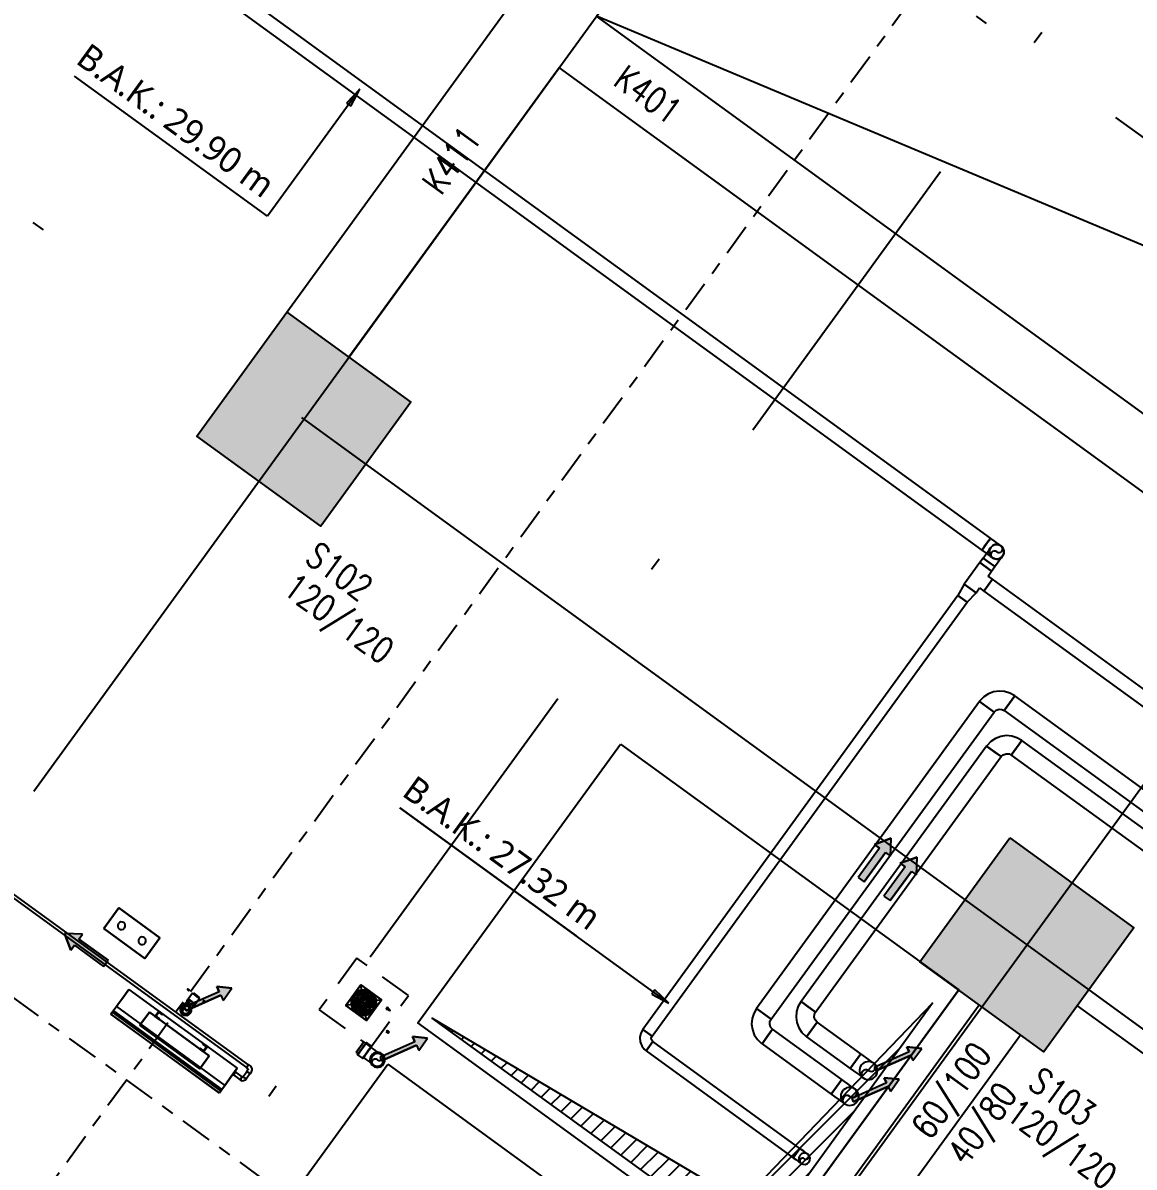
# Model space of a CAD drawing. Header units: inches. Extents: x 400392 to 401495, y 4543971 to 4544133.
# Drawn here: x 400769.67 to 400778.38, y 4544088.45 to 4544097.41 of the extents above; entities that cross this region are included whole.
import ezdxf
from ezdxf.enums import TextEntityAlignment as Align

# ---------------------------------------------------------------- set-up
doc = ezdxf.new("R2010")
doc.units = ezdxf.units.IN
doc.header["$MEASUREMENT"] = 0
for name, pattern in [('AKS', [3, 2.5, -0.25, 0, -0.25]), ('CENTER', [2, 1.25, -0.25, 0.25, -0.25]), ('CIZGI', [0.4, 0.25, -0.15]), ('DASHDOT2', [0.5, 0.25, -0.125, 0, -0.125])]:
    doc.linetypes.add(name, pattern=pattern)
doc.layers.add('A-DETL-GENF', color=92, linetype='Continuous', lineweight=9)
for name, color, linetype in [('aks prota', 2, 'AKS'), ('boşluk prota', 2, 'Continuous'), ('boşluk taraması prota', 252, 'Continuous'), ('kiriş boyutu prota', 6, 'Continuous'), ('kiriş prota', 6, 'Continuous'), ('kolon prota', 1, 'Continuous'), ('kolon tarama prota', 252, 'Continuous'), ('lkolon prota', 4, 'Continuous'), ('merdiven prota', 2, 'Continuous'), ('PRT-AL-TUNEL_EKSENI', 14, 'DASHDOT2'), ('PRT-MI-a_fit_drainage', 10, 'Continuous'), ('skesit prota', 7, 'Continuous'), ('tkolon prota', 6, 'Continuous')]:
    doc.layers.add(name, color=color, linetype=linetype)
doc.styles.add('Segoe UI Light_1', font='', dxfattribs={"height": 200})
doc.styles.add('TKIRIS', font='romanstw.shx')
doc.styles.add('tkolon', font='romanstw.shx')
doc.styles.get('Segoe UI Light_1').set_extended_font_data('Segoe UI Light')

# ---------------------------------------------------------------- blocks, each defined once
blk = doc.blocks.new('+24.06 mekanik')
at = {"layer": 'kolon tarama prota'}
for points in [[(14368.2, 171194.6), (14348.4, 171044.6), (14387.9, 171044.6)], [(21182.7, 168894.7), (21260.7, 168777.7), (21212.7, 168777.7), (21212.7, 168494.7), (21152.7, 168494.7), (21152.7, 168777.7), (21104.6, 168777.7)], [(21432.7, 168894.7), (21510.7, 168777.7), (21462.7, 168777.7), (21462.7, 168494.7), (21402.7, 168494.7), (21402.7, 168777.7), (21354.6, 168777.7)], [(22343, 167704.5), (22343, 167586.5), (22304.9, 167608.5), (22155.5, 167349.7), (22129.5, 167364.7), (22278.9, 167623.5), (22240.8, 167645.5)], [(22343, 167405.1), (22343, 167287.1), (22304.9, 167309.1), (22155.5, 167050.2), (22129.5, 167065.2), (22278.9, 167324.1), (22240.8, 167346.1)], [(20532.7, 166825.3), (20382.7, 166845.1), (20382.7, 166805.6)], [(19164.9, 165493.3), (19164.9, 165375.3), (19126.8, 165397.2), (18977.4, 165138.4), (18951.4, 165153.4), (19100.8, 165412.3), (19062.7, 165434.3)], [(17694.4, 164909.6), (17694.4, 164791.6), (17656.4, 164813.6), (17506.9, 164554.7), (17480.9, 164569.7), (17630.3, 164828.6), (17592.3, 164850.6)], [(16381.9, 164486.6), (16498.9, 164564.6), (16498.9, 164516.6), (16781.9, 164516.6), (16781.9, 164456.6), (16498.9, 164456.6), (16498.9, 164408.6)]]:
    blk.add_hatch(color=253, dxfattribs=at).paths.add_polyline_path(points, flags=0)
at = {"layer": 'kolon tarama prota', "color": 253}
for p, q in [((20430.7, 171251.8), (3082.9, 171251.8)), ((3082.9, 171137.5), (20430.7, 171137.5)), ((14368.2, 171194.6), (14348.4, 171044.6)), ((14387.9, 171044.6), (14368.2, 171194.6)), ((14368.2, 171194.6), (14368.2, 169963.2)), ((14348.4, 171044.6), (14387.9, 171044.6)), ((20475.5, 171092.6), (20475.5, 171048.8)), ((20475.5, 171092.6), (20532.7, 171092.6)), ((20532.7, 171092.6), (20475.5, 171092.6)), ((20475.5, 171048.8), (20475.5, 170840.4)), ((20589.8, 171048.8), (20475.5, 171048.8)), ((20475.5, 171048.8), (20589.8, 171048.8)), ((20475.5, 171048.8), (20532.7, 171048.8)), ((20532.7, 171048.8), (20475.5, 171048.8)), ((20532.7, 171092.6), (20589.8, 171092.6)), ((20589.8, 171092.6), (20532.7, 171092.6)), ((20532.7, 171048.8), (20589.8, 171048.8)), ((20589.8, 171048.8), (20532.7, 171048.8)), ((20589.8, 171048.8), (20589.8, 171092.6)), ((20589.8, 171001.8), (20589.8, 171048.8)), ((20632.7, 171001.8), (20589.8, 171001.8)), ((33180.7, 171001.8), (20632.7, 171001.8)), ((20632.7, 171001.8), (20632.7, 170944.6)), ((20632.7, 170944.6), (20632.7, 171001.8)), ((20632.7, 170887.5), (20632.7, 171001.8)), ((20632.7, 171001.8), (20632.7, 170887.5)), ((20632.7, 170944.6), (20632.7, 170887.5)), ((20632.7, 170887.5), (20632.7, 170944.6)), ((20589.8, 170840.4), (20589.8, 170887.5)), ((20589.8, 170887.5), (20632.7, 170887.5)), ((20632.7, 170887.5), (33180.7, 170887.5)), ((20589.8, 170840.4), (20475.5, 170840.4)), ((20475.5, 170840.4), (20589.8, 170840.4)), ((20475.5, 170840.4), (20488.2, 170738.4)), ((20577.1, 170738.4), (20589.8, 170840.4)), ((20488.2, 170738.4), (20488.2, 166540.6)), ((20488.2, 170738.4), (20532.7, 170738.4)), ((20532.7, 170738.4), (20488.2, 170738.4)), ((20532.7, 170738.4), (20577.1, 170738.4)), ((20577.1, 170738.4), (20532.7, 170738.4)), ((20577.1, 166540.6), (20577.1, 170738.4)), ((33928.7, 170365.3), (21309.7, 170365.3)), ((21309.7, 170294.6), (21309.7, 170365.3)), ((21309.7, 170365.3), (21309.7, 170294.6)), ((21309.7, 170365.3), (21309.7, 170224)), ((21309.7, 170224), (21309.7, 170365.3)), ((21309.7, 170224), (21309.7, 170294.6)), ((21309.7, 170294.6), (21309.7, 170224)), ((21309.7, 170224), (33928.7, 170224)), ((21112, 170167.6), (21112, 167195.4)), ((21182.7, 170167.6), (21112, 170167.6)), ((21112, 170167.6), (21182.7, 170167.6)), ((21112, 170167.6), (21253.3, 170167.6)), ((21253.3, 170167.6), (21112, 170167.6)), ((21253.3, 170167.6), (21182.7, 170167.6)), ((21182.7, 170167.6), (21253.3, 170167.6)), ((21253.3, 167195.4), (21253.3, 170167.6)), ((34218.7, 170115.3), (21559.7, 170115.3)), ((21559.7, 170044.6), (21559.7, 170115.3)), ((21559.7, 170115.3), (21559.7, 170044.6)), ((21559.7, 170115.3), (21559.7, 169974)), ((21559.7, 169974), (21559.7, 170115.3)), ((21559.7, 169974), (21559.7, 170044.6)), ((21559.7, 170044.6), (21559.7, 169974)), ((14368.2, 169963.2), (12500.6, 169963.2)), ((21559.7, 169974), (34218.7, 169974)), ((21362, 169917.6), (21362, 167445.4)), ((21432.7, 169917.6), (21362, 169917.6)), ((21362, 169917.6), (21432.7, 169917.6)), ((21362, 169917.6), (21503.3, 169917.6)), ((21503.3, 169917.6), (21362, 169917.6)), ((21503.3, 169917.6), (21432.7, 169917.6)), ((21432.7, 169917.6), (21503.3, 169917.6)), ((21503.3, 167445.4), (21503.3, 169917.6)), ((21182.7, 168894.7), (21104.6, 168777.7)), ((21104.6, 168777.7), (21182.7, 168894.7)), ((21260.7, 168777.7), (21182.7, 168894.7)), ((21260.7, 168777.7), (21182.7, 168894.7)), ((21432.7, 168894.7), (21354.6, 168777.7)), ((21354.6, 168777.7), (21432.7, 168894.7)), ((21510.7, 168777.7), (21432.7, 168894.7)), ((21510.7, 168777.7), (21432.7, 168894.7)), ((21104.6, 168777.7), (21152.7, 168777.7)), ((21152.7, 168777.7), (21104.6, 168777.7)), ((21152.7, 168777.7), (21152.7, 168494.7)), ((21152.7, 168777.7), (21152.7, 168494.7)), ((21212.7, 168494.7), (21212.7, 168777.7)), ((21212.7, 168777.7), (21260.7, 168777.7)), ((21212.7, 168777.7), (21212.7, 168494.7)), ((21212.7, 168777.7), (21260.7, 168777.7)), ((21354.6, 168777.7), (21402.7, 168777.7)), ((21402.7, 168777.7), (21354.6, 168777.7)), ((21402.7, 168777.7), (21402.7, 168494.7)), ((21402.7, 168777.7), (21402.7, 168494.7)), ((21462.7, 168494.7), (21462.7, 168777.7)), ((21462.7, 168777.7), (21510.7, 168777.7)), ((21462.7, 168777.7), (21462.7, 168494.7)), ((21462.7, 168777.7), (21510.7, 168777.7)), ((21152.7, 168494.7), (21212.7, 168494.7)), ((21152.7, 168494.7), (21212.7, 168494.7)), ((21402.7, 168494.7), (21462.7, 168494.7)), ((21402.7, 168494.7), (21462.7, 168494.7)), ((22343, 167704.5), (22240.8, 167645.5)), ((22240.8, 167645.5), (22343, 167704.5)), ((22240.8, 167645.5), (22278.9, 167623.5)), ((22278.9, 167623.5), (22240.8, 167645.5)), ((22343, 167586.5), (22343, 167704.5)), ((22343, 167586.5), (22343, 167704.5)), ((22278.9, 167623.5), (22129.5, 167364.7)), ((22278.9, 167623.5), (22129.5, 167364.7)), ((22155.5, 167349.7), (22304.9, 167608.5)), ((22304.9, 167608.5), (22155.5, 167349.7)), ((22304.9, 167608.5), (22343, 167586.5)), ((22304.9, 167608.5), (22343, 167586.5)), ((21432.7, 167445.4), (21362, 167445.4)), ((21362, 167445.4), (21432.7, 167445.4)), ((21362, 167445.4), (21503.3, 167445.4)), ((21503.3, 167445.4), (21362, 167445.4)), ((21503.3, 167445.4), (21432.7, 167445.4)), ((21432.7, 167445.4), (21503.3, 167445.4)), ((21980.7, 167389.1), (21559.7, 167389.1)), ((21559.7, 167389.1), (21559.7, 167318.4)), ((21559.7, 167318.4), (21559.7, 167389.1)), ((21559.7, 167247.8), (21559.7, 167389.1)), ((21559.7, 167389.1), (21559.7, 167247.8)), ((21980.7, 167389.1), (21980.7, 167318.4)), ((21980.7, 167318.4), (21980.7, 167389.1)), ((22129.5, 167364.7), (22155.5, 167349.7)), ((22129.5, 167364.7), (22155.5, 167349.7)), ((22343, 167405.1), (22240.8, 167346.1)), ((22240.8, 167346.1), (22343, 167405.1)), ((22343, 167287.1), (22343, 167405.1)), ((22343, 167287.1), (22343, 167405.1)), ((21559.7, 167318.4), (21559.7, 167247.8)), ((21559.7, 167247.8), (21559.7, 167318.4)), ((21980.7, 167318.4), (21980.7, 167247.8)), ((21980.7, 167247.8), (21980.7, 167318.4)), ((21980.7, 167318.4), (21980.7, 167318.4)), ((21980.7, 167318.4), (21980.7, 167318.4)), ((22278.9, 167324.1), (22129.5, 167065.2)), ((22278.9, 167324.1), (22129.5, 167065.2)), ((22155.5, 167050.2), (22304.9, 167309.1)), ((22304.9, 167309.1), (22155.5, 167050.2)), ((22240.8, 167346.1), (22278.9, 167324.1)), ((22278.9, 167324.1), (22240.8, 167346.1)), ((22304.9, 167309.1), (22343, 167287.1)), ((22304.9, 167309.1), (22343, 167287.1)), ((21182.7, 167195.4), (21112, 167195.4)), ((21112, 167195.4), (21182.7, 167195.4)), ((21112, 167195.4), (21253.3, 167195.4)), ((21253.3, 167195.4), (21112, 167195.4)), ((21253.3, 167195.4), (21182.7, 167195.4)), ((21182.7, 167195.4), (21253.3, 167195.4)), ((21559.7, 167247.8), (21980.7, 167247.8)), ((21980.7, 167139.1), (21309.7, 167139.1)), ((21309.7, 167139.1), (21309.7, 167068.4)), ((21309.7, 167068.4), (21309.7, 167139.1)), ((21309.7, 166997.8), (21309.7, 167139.1)), ((21309.7, 167139.1), (21309.7, 166997.8)), ((21980.7, 167139.1), (21980.7, 167068.4)), ((21980.7, 167068.4), (21980.7, 167139.1)), ((21309.7, 167068.4), (21309.7, 166997.8)), ((21309.7, 166997.8), (21309.7, 167068.4)), ((21309.7, 166997.8), (21980.7, 166997.8)), ((21980.7, 167068.4), (21980.7, 166997.8)), ((21980.7, 166997.8), (21980.7, 167068.4)), ((21980.7, 167068.4), (21980.7, 167068.4)), ((21980.7, 167068.4), (21980.7, 167068.4)), ((22129.5, 167065.2), (22155.5, 167050.2)), ((22129.5, 167065.2), (22155.5, 167050.2)), ((17928.4, 166825.3), (19635.8, 166825.3)), ((20532.7, 166825.3), (17928.4, 166825.3)), ((20532.7, 166825.3), (20382.7, 166845.1)), ((20382.7, 166845.1), (20382.7, 166805.6)), ((20382.7, 166805.6), (20532.7, 166825.3)), ((20488.2, 166540.6), (20532.7, 166540.6)), ((20532.7, 166540.6), (20488.2, 166540.6)), ((20488.2, 166540.6), (20577.1, 166540.6)), ((20577.1, 166540.6), (20488.2, 166540.6)), ((20532.7, 166540.6), (20577.1, 166540.6)), ((20577.1, 166540.6), (20532.7, 166540.6)), ((22031.7, 166509.1), (20608.7, 166509.1)), ((20608.7, 166464.6), (20608.7, 166509.1)), ((20608.7, 166509.1), (20608.7, 166464.6)), ((20608.7, 166420.2), (20608.7, 166509.1)), ((20608.7, 166509.1), (20608.7, 166420.2)), ((20608.7, 166420.2), (20608.7, 166464.6)), ((20608.7, 166464.6), (20608.7, 166420.2)), ((22031.7, 166464.6), (22031.7, 166509.1)), ((22031.7, 166509.1), (22031.7, 166464.6)), ((22031.7, 166420.2), (22031.7, 166464.6)), ((22031.7, 166464.6), (22031.7, 166420.2)), ((22031.7, 166464.6), (22031.7, 166464.6)), ((22031.7, 166464.6), (22031.7, 166464.6)), ((20608.7, 166420.2), (22031.7, 166420.2)), ((18497.1, 165525.4), (18497.1, 165325.4)), ((18697.1, 165525.4), (18497.1, 165525.4)), ((18497.1, 165525.4), (18697.1, 165525.4)), ((18497.1, 165325.4), (18497.1, 165525.4)), ((18497.1, 165525.4), (18497.1, 165525.4)), ((18592.1, 165518.6), (18592.1, 165505.3)), ((18592.1, 165505.3), (18592.1, 165518.6)), ((18592.1, 165518.6), (18592.1, 165518.6)), ((18592.1, 165505.3), (18592.1, 165505.3)), ((18592.1, 165488.6), (18592.1, 165475.2)), ((18592.1, 165475.2), (18592.1, 165488.6)), ((18592.1, 165488.6), (18592.1, 165488.6)), ((18592.1, 165475.2), (18592.1, 165475.2)), ((18602.1, 165505.3), (18602.1, 165518.6)), ((18602.1, 165518.6), (18602.1, 165505.3)), ((18602.1, 165518.6), (18602.1, 165518.6)), ((18602.1, 165505.3), (18602.1, 165505.3)), ((18602.1, 165475.2), (18602.1, 165488.6)), ((18602.1, 165488.6), (18602.1, 165475.2)), ((18602.1, 165488.6), (18602.1, 165488.6)), ((18602.1, 165475.2), (18602.1, 165475.2)), ((18697.1, 165325.4), (18697.1, 165525.4)), ((18697.1, 165525.4), (18697.1, 165325.4)), ((18697.1, 165525.4), (18697.1, 165525.4)), ((18778, 165505.7), (18769.4, 165505.7)), ((18769.4, 165505.7), (18769.4, 165485.7)), ((18769.4, 165485.7), (18769.4, 165505.7)), ((18769.4, 165485.7), (18778, 165485.7)), ((18778, 165505.7), (18778, 165485.7)), ((18778, 165485.7), (18778, 165505.7)), ((18797.7, 165500.7), (18778, 165500.7)), ((18778, 165500.7), (18778, 165490.7)), ((18778, 165490.7), (18778, 165500.7)), ((18778, 165490.7), (18797.7, 165490.7)), ((18797.7, 165500.7), (18797.7, 165490.7)), ((18797.7, 165490.7), (18797.7, 165500.7)), ((19164.9, 165493.3), (19062.7, 165434.3)), ((19062.7, 165434.3), (19164.9, 165493.3)), ((19164.9, 165375.3), (19164.9, 165493.3)), ((19164.9, 165375.3), (19164.9, 165493.3)), ((18517.3, 165430.4), (18503.9, 165430.4)), ((18503.9, 165430.4), (18517.3, 165430.4)), ((18503.9, 165430.4), (18503.9, 165430.4)), ((18503.9, 165420.4), (18517.3, 165420.4)), ((18517.3, 165420.4), (18503.9, 165420.4)), ((18503.9, 165420.4), (18503.9, 165420.4)), ((18517.3, 165430.4), (18517.3, 165430.4)), ((18517.3, 165420.4), (18517.3, 165420.4)), ((18547.4, 165430.4), (18534, 165430.4)), ((18534, 165430.4), (18547.4, 165430.4)), ((18534, 165430.4), (18534, 165430.4)), ((18534, 165420.4), (18547.4, 165420.4)), ((18547.4, 165420.4), (18534, 165420.4)), ((18534, 165420.4), (18534, 165420.4)), ((18547.4, 165430.4), (18547.4, 165430.4)), ((18547.4, 165420.4), (18547.4, 165420.4)), ((18577.8, 165430.4), (18564.2, 165430.4)), ((18564.2, 165430.4), (18577.8, 165430.4)), ((18564.2, 165430.4), (18564.2, 165430.4)), ((18564.2, 165420.4), (18577.8, 165420.4)), ((18577.8, 165420.4), (18564.2, 165420.4)), ((18564.2, 165420.4), (18564.2, 165420.4)), ((18577.8, 165430.4), (18577.8, 165430.4)), ((18577.8, 165420.4), (18577.8, 165420.4)), ((18592.1, 165458.4), (18592.1, 165444.8)), ((18592.1, 165444.8), (18592.1, 165458.4)), ((18592.1, 165458.4), (18592.1, 165458.4)), ((18592.1, 165444.8), (18592.1, 165444.8)), ((18592.1, 165406.1), (18592.1, 165392.5)), ((18592.1, 165392.5), (18592.1, 165406.1)), ((18592.1, 165406.1), (18592.1, 165406.1)), ((18592.1, 165392.5), (18592.1, 165392.5)), ((18602.1, 165444.8), (18602.1, 165458.4)), ((18602.1, 165458.4), (18602.1, 165444.8)), ((18602.1, 165458.4), (18602.1, 165458.4)), ((18602.1, 165444.8), (18602.1, 165444.8)), ((18602.1, 165392.5), (18602.1, 165406.1)), ((18602.1, 165406.1), (18602.1, 165392.5)), ((18602.1, 165406.1), (18602.1, 165406.1)), ((18602.1, 165392.5), (18602.1, 165392.5)), ((18630.1, 165430.4), (18616.5, 165430.4)), ((18616.5, 165430.4), (18630.1, 165430.4)), ((18616.5, 165430.4), (18616.5, 165430.4)), ((18616.5, 165420.4), (18630.1, 165420.4)), ((18630.1, 165420.4), (18616.5, 165420.4)), ((18616.5, 165420.4), (18616.5, 165420.4)), ((18630.1, 165430.4), (18630.1, 165430.4)), ((18630.1, 165420.4), (18630.1, 165420.4)), ((18660.3, 165430.4), (18646.9, 165430.4)), ((18646.9, 165430.4), (18660.3, 165430.4)), ((18646.9, 165430.4), (18646.9, 165430.4)), ((18646.9, 165420.4), (18660.3, 165420.4)), ((18660.3, 165420.4), (18646.9, 165420.4)), ((18646.9, 165420.4), (18646.9, 165420.4)), ((18660.3, 165430.4), (18660.3, 165430.4)), ((18660.3, 165420.4), (18660.3, 165420.4)), ((18690.3, 165430.4), (18677, 165430.4)), ((18677, 165430.4), (18690.3, 165430.4)), ((18677, 165430.4), (18677, 165430.4)), ((18677, 165420.4), (18690.3, 165420.4)), ((18690.3, 165420.4), (18677, 165420.4)), ((18677, 165420.4), (18677, 165420.4)), ((18690.3, 165430.4), (18690.3, 165430.4)), ((18690.3, 165420.4), (18690.3, 165420.4)), ((19100.8, 165412.3), (18951.4, 165153.4)), ((19100.8, 165412.3), (18951.4, 165153.4)), ((18977.4, 165138.4), (19126.8, 165397.2)), ((19126.8, 165397.2), (18977.4, 165138.4)), ((19062.7, 165434.3), (19100.8, 165412.3)), ((19100.8, 165412.3), (19062.7, 165434.3)), ((19126.8, 165397.2), (19164.9, 165375.3)), ((19126.8, 165397.2), (19164.9, 165375.3)), ((18497.1, 165325.4), (18697.1, 165325.4)), ((18697.1, 165325.4), (18497.1, 165325.4)), ((18497.1, 165325.4), (18497.1, 165325.4)), ((18592.1, 165375.7), (18592.1, 165362.3)), ((18592.1, 165362.3), (18592.1, 165375.7)), ((18592.1, 165375.7), (18592.1, 165375.7)), ((18592.1, 165362.3), (18592.1, 165362.3)), ((18592.1, 165345.6), (18592.1, 165332.2)), ((18592.1, 165332.2), (18592.1, 165345.6)), ((18592.1, 165345.6), (18592.1, 165345.6)), ((18592.1, 165332.2), (18592.1, 165332.2)), ((18602.1, 165362.3), (18602.1, 165375.7)), ((18602.1, 165375.7), (18602.1, 165362.3)), ((18602.1, 165375.7), (18602.1, 165375.7)), ((18602.1, 165362.3), (18602.1, 165362.3)), ((18602.1, 165332.2), (18602.1, 165345.6)), ((18602.1, 165345.6), (18602.1, 165332.2)), ((18602.1, 165345.6), (18602.1, 165345.6)), ((18602.1, 165332.2), (18602.1, 165332.2)), ((18697.1, 165325.4), (18697.1, 165325.4)), ((18872.2, 165355.7), (18872.2, 165345.8)), ((18892.2, 165355.7), (18872.2, 165355.7)), ((18872.2, 165355.7), (18892.2, 165355.7)), ((18892.2, 165345.8), (18872.2, 165345.8)), ((18872.2, 165345.8), (18892.2, 165345.8)), ((18892.2, 165345.8), (18892.2, 165355.7)), ((18797.7, 165176.7), (18777.2, 165176.7)), ((18777.2, 165176.7), (18777.2, 165074.7)), ((18777.2, 165074.7), (18777.2, 165176.7)), ((18846.8, 165184.7), (18797.7, 165184.7)), ((18797.7, 165176.7), (18797.7, 165074.7)), ((18797.7, 165074.7), (18797.7, 165176.7)), ((18846.8, 165125.7), (18846.8, 165125.7)), ((18846.8, 165125.7), (18846.8, 165125.7)), ((18951.4, 165153.4), (18977.4, 165138.4)), ((18951.4, 165153.4), (18977.4, 165138.4)), ((18777.2, 165074.7), (18797.7, 165074.7)), ((18797.7, 165066.7), (18846.8, 165066.7)), ((17007.9, 164896.7), (16607.9, 164896.7)), ((16607.9, 164896.7), (16607.9, 164696.7)), ((16607.9, 164696.7), (16607.9, 164896.7)), ((16607.9, 164896.7), (17007.9, 164896.7)), ((16607.9, 164896.7), (16607.9, 164896.7)), ((17007.9, 164696.7), (17007.9, 164896.7)), ((17007.9, 164896.7), (17007.9, 164696.7)), ((17007.9, 164896.7), (17007.9, 164896.7)), ((17694.4, 164909.6), (17592.3, 164850.6)), ((17592.3, 164850.6), (17694.4, 164909.6)), ((17592.3, 164850.6), (17630.3, 164828.6)), ((17630.3, 164828.6), (17592.3, 164850.6)), ((17694.4, 164791.6), (17694.4, 164909.6)), ((17694.4, 164791.6), (17694.4, 164909.6)), ((17630.3, 164828.6), (17480.9, 164569.7)), ((17630.3, 164828.6), (17480.9, 164569.7)), ((17506.9, 164554.7), (17656.4, 164813.6)), ((17656.4, 164813.6), (17506.9, 164554.7)), ((17656.4, 164813.6), (17694.4, 164791.6)), ((17656.4, 164813.6), (17694.4, 164791.6)), ((16607.9, 164696.7), (17007.9, 164696.7)), ((17007.9, 164696.7), (16607.9, 164696.7)), ((16607.9, 164696.7), (16607.9, 164696.7)), ((17007.9, 164696.7), (17007.9, 164696.7)), ((17416.7, 164701.7), (17416.7, 164696.7)), ((17436.7, 164701.7), (17416.7, 164701.7)), ((17416.7, 164701.7), (17436.7, 164701.7)), ((17436.7, 164696.7), (17416.7, 164696.7)), ((17416.7, 164696.7), (17436.7, 164696.7)), ((17436.7, 164696.7), (17436.7, 164701.7)), ((17468.7, 164696.7), (17468.7, 164639.5)), ((17476.7, 164701.7), (17476.7, 164696.7)), ((17526.7, 164701.7), (17476.7, 164701.7)), ((17476.7, 164701.7), (17526.7, 164701.7)), ((17526.7, 164696.7), (17476.7, 164696.7)), ((17476.7, 164696.7), (17526.7, 164696.7)), ((17526.7, 164696.7), (17526.7, 164701.7)), ((17534.7, 164639.5), (17534.7, 164696.7)), ((17566.7, 164701.7), (17566.7, 164696.7)), ((17586.7, 164701.7), (17566.7, 164701.7)), ((17566.7, 164701.7), (17586.7, 164701.7)), ((17586.7, 164696.7), (17566.7, 164696.7)), ((17566.7, 164696.7), (17586.7, 164696.7)), ((17586.7, 164696.7), (17586.7, 164701.7)), ((17467.4, 164639.5), (17467.4, 164620.5)), ((17536.1, 164620.5), (17536.1, 164639.5)), ((18152.3, 164500), (15382.8, 164500)), ((16498.9, 164564.6), (16381.9, 164486.6)), ((16498.9, 164564.6), (16381.9, 164486.6)), ((16498.9, 164516.6), (16498.9, 164564.6)), ((16498.9, 164516.6), (16498.9, 164564.6)), ((16781.9, 164516.6), (16498.9, 164516.6)), ((16498.9, 164516.6), (16781.9, 164516.6)), ((16781.9, 164456.6), (16781.9, 164516.6)), ((16781.9, 164456.6), (16781.9, 164516.6)), ((17480.9, 164569.7), (17506.9, 164554.7)), ((17480.9, 164569.7), (17506.9, 164554.7)), ((18170.6, 164502.9), (18152.3, 164502.9)), ((15382.8, 164473.3), (18152.3, 164473.3)), ((16381.9, 164486.6), (16498.9, 164408.6)), ((16498.9, 164408.6), (16381.9, 164486.6)), ((16498.9, 164408.6), (16498.9, 164456.6)), ((16498.9, 164456.6), (16781.9, 164456.6)), ((16498.9, 164456.6), (16781.9, 164456.6)), ((16498.9, 164456.6), (16498.9, 164408.6)), ((17047.7, 164333.8), (17047.7, 164426.7)), ((17047.7, 164426.7), (17047.7, 164426.7)), ((17047.7, 164426.7), (17047.7, 164337.3)), ((17047.7, 164426.7), (18097.7, 164426.7)), ((17047.7, 164426.7), (18097.7, 164426.7)), ((17337.7, 164426.7), (17337.7, 164376.7)), ((17377.7, 164426.7), (17337.7, 164426.7)), ((17337.7, 164426.7), (17377.7, 164426.7)), ((17337.7, 164376.7), (17337.7, 164426.7)), ((17337.7, 164426.7), (17337.7, 164426.7)), ((17342.7, 164381.7), (17342.7, 164421.7)), ((17342.7, 164421.7), (17377.7, 164421.7)), ((17377.7, 164421.7), (17342.7, 164421.7)), ((17342.7, 164421.7), (17342.7, 164381.7)), ((17342.7, 164421.7), (17342.7, 164421.7)), ((17377.7, 164421.7), (17377.7, 164426.7)), ((17377.7, 164426.7), (17377.7, 164421.7)), ((17377.7, 164426.7), (17377.7, 164426.7)), ((17377.7, 164421.7), (17377.7, 164421.7)), ((17572.7, 164401.8), (17572.7, 164401.8)), ((17807.7, 164426.7), (17767.7, 164426.7)), ((17767.7, 164426.7), (17767.7, 164421.7)), ((17767.7, 164421.7), (17767.7, 164426.7)), ((17767.7, 164426.7), (17807.7, 164426.7)), ((17767.7, 164426.7), (17767.7, 164426.7)), ((17767.7, 164421.7), (17802.7, 164421.7)), ((17802.7, 164421.7), (17767.7, 164421.7)), ((17767.7, 164421.7), (17767.7, 164421.7)), ((17802.7, 164421.7), (17802.7, 164381.7)), ((17802.7, 164381.7), (17802.7, 164421.7)), ((17802.7, 164421.7), (17802.7, 164421.7)), ((17807.7, 164376.7), (17807.7, 164426.7)), ((17807.7, 164426.7), (17807.7, 164376.7)), ((17807.7, 164426.7), (17807.7, 164426.7)), ((18097.7, 164337.3), (18097.7, 164426.7)), ((18097.7, 164426.7), (18097.7, 164426.7)), ((18097.7, 164426.7), (18097.7, 164333.8)), ((18102.7, 164401.8), (18097.7, 164401.8)), ((18097.7, 164361.8), (18097.7, 164401.8)), ((18097.7, 164401.8), (18097.7, 164361.8)), ((18102.7, 164361.8), (18102.7, 164401.8)), ((18102.7, 164401.8), (18102.7, 164361.8)), ((18152.3, 164470.3), (18170.6, 164470.3)), ((18170.6, 164470.3), (18171.2, 164470.1)), ((18171.2, 164470.1), (18171.4, 164469.6)), ((18171.4, 164469.6), (18171.4, 164451.3)), ((18172.5, 164400.7), (18171.4, 164398.1)), ((18174.3, 164451.3), (18174.3, 164400.7)), ((18201, 164400.7), (18201, 164451.3)), ((18203.9, 164451.3), (18203.9, 164469.6)), ((17047.7, 164337.3), (17047.7, 164261.7)), ((17047.7, 164282), (17047.7, 164333.8)), ((17862.7, 164376.7), (17282.7, 164376.7)), ((17282.7, 164376.7), (17282.7, 164251.7)), ((17282.7, 164251.7), (17282.7, 164376.7)), ((17282.7, 164376.7), (17862.7, 164376.7)), ((17282.7, 164376.7), (17282.7, 164376.7)), ((17337.7, 164376.7), (17377.7, 164376.7)), ((17377.7, 164376.7), (17337.7, 164376.7)), ((17337.7, 164376.7), (17337.7, 164376.7)), ((17377.7, 164381.7), (17342.7, 164381.7)), ((17342.7, 164381.7), (17377.7, 164381.7)), ((17342.7, 164381.7), (17342.7, 164381.7)), ((17377.7, 164376.7), (17377.7, 164381.7)), ((17377.7, 164381.7), (17377.7, 164376.7)), ((17377.7, 164381.7), (17377.7, 164381.7)), ((17377.7, 164376.7), (17377.7, 164376.7)), ((17802.7, 164381.7), (17767.7, 164381.7)), ((17767.7, 164381.7), (17767.7, 164376.7)), ((17767.7, 164376.7), (17767.7, 164381.7)), ((17767.7, 164381.7), (17802.7, 164381.7)), ((17767.7, 164381.7), (17767.7, 164381.7)), ((17767.7, 164376.7), (17807.7, 164376.7)), ((17807.7, 164376.7), (17767.7, 164376.7)), ((17767.7, 164376.7), (17767.7, 164376.7)), ((17802.7, 164381.7), (17802.7, 164381.7)), ((17807.7, 164376.7), (17807.7, 164376.7)), ((17862.7, 164251.7), (17862.7, 164376.7)), ((17862.7, 164376.7), (17862.7, 164251.7)), ((17862.7, 164376.7), (17862.7, 164376.7)), ((18102.7, 164390.8), (18097.7, 164390.8)), ((18102.7, 164390.8), (18097.7, 164390.8)), ((18097.7, 164370.8), (18097.7, 164390.8)), ((18097.7, 164390.8), (18097.7, 164370.8)), ((18097.7, 164370.8), (18097.7, 164390.8)), ((18097.7, 164390.8), (18097.7, 164370.8)), ((18097.7, 164370.8), (18102.7, 164370.8)), ((18097.7, 164370.8), (18102.7, 164370.8)), ((18097.7, 164361.8), (18102.7, 164361.8)), ((18097.7, 164261.7), (18097.7, 164337.3)), ((18097.7, 164333.8), (18097.7, 164282)), ((18168.8, 164395.1), (18102.7, 164395.1)), ((18102.7, 164370.8), (18102.7, 164390.8)), ((18102.7, 164390.8), (18102.7, 164370.8)), ((18102.7, 164370.8), (18102.7, 164390.8)), ((18102.7, 164390.8), (18102.7, 164370.8)), ((18102.7, 164368.4), (18168.8, 164368.4)), ((18171.4, 164398.1), (18168.8, 164397)), ((17047.7, 164206.3), (17047.7, 164282)), ((17047.7, 164261.7), (17047.7, 164221.8)), ((17047.7, 164261.7), (18097.7, 164261.7)), ((17047.7, 164221.8), (17047.7, 164213.6)), ((17047.7, 164221.8), (18097.7, 164221.8)), ((17282.7, 164251.7), (17862.7, 164251.7)), ((17862.7, 164251.7), (17282.7, 164251.7)), ((17282.7, 164251.7), (17282.7, 164251.7)), ((17862.7, 164251.7), (17862.7, 164251.7)), ((18097.7, 164282), (18097.7, 164206.3)), ((18097.7, 164221.8), (18097.7, 164261.7)), ((18097.7, 164213.6), (18097.7, 164221.8)), ((17047.7, 164213.6), (17047.7, 164188.4)), ((17047.7, 164213.6), (18097.7, 164213.6)), ((17047.7, 164188.4), (17047.7, 164206.3)), ((17047.7, 164206.3), (18097.7, 164206.3)), ((18097.7, 164188.4), (17047.7, 164188.4)), ((17047.7, 164187), (18097.7, 164187)), ((18097.7, 164188.4), (18097.7, 164213.6)), ((18097.7, 164206.3), (18097.7, 164188.4))]:
    blk.add_line(p, q, dxfattribs=at)
at = {"layer": 'kolon tarama prota', "color": 253, "extrusion": (0, 0, -1)}
for p, q in [((20430.7, 171194.6), (20430.7, 171194.6)), ((20430.7, 171194.6), (20430.7, 171194.6)), ((20532.7, 171092.6), (20532.7, 171092.6)), ((20532.7, 171092.6), (20532.7, 171092.6))]:
    blk.add_line(p, q, dxfattribs=at)
at = {"layer": 'kolon tarama prota', "color": 253, "extrusion": (0, 0, -1), "flags": 128}
for points in [[(-20532.7, 171251.8), (-20527.9, 171251.8), (-20514.2, 171251.8), (-20492.7, 171251.8), (-20465.5, 171251.8), (-20435, 171251.8), (-20430.7, 171251.8)], [(-20532.7, 171251.8), (-20510, 171247.1), (-20491, 171233.7), (-20478.9, 171214), (-20475.5, 171194.6)], [(-20589.8, 171194.6), (-20585.1, 171217.3), (-20571.8, 171236.3), (-20552, 171248.4), (-20532.7, 171251.8)], [(-20430.7, 171137.5), (-20461.4, 171137.5), (-20489.2, 171137.5), (-20511.6, 171137.5), (-20526.5, 171137.5), (-20532.6, 171137.5), (-20532.7, 171137.5)], [(-20475.5, 171194.6), (-20480.2, 171171.9), (-20493.5, 171153), (-20513.3, 171140.9), (-20532.7, 171137.5)], [(-20475.5, 171092.6), (-20475.5, 171123.3), (-20475.5, 171151.1), (-20475.5, 171173.6), (-20475.5, 171188.5), (-20475.5, 171194.5), (-20475.5, 171194.6)], [(-20532.7, 171137.5), (-20555.4, 171142.2), (-20574.3, 171155.5), (-20586.4, 171175.2), (-20589.8, 171194.6)], [(-20589.8, 171194.6), (-20589.8, 171189.9), (-20589.8, 171176.1), (-20589.8, 171154.7), (-20589.8, 171127.4), (-20589.8, 171097), (-20589.8, 171092.6)]]:
    blk.add_lwpolyline(points, dxfattribs=at)
at = {"layer": 'kolon tarama prota', "color": 253, "flags": 128}
for points in [[(21309.7, 170365.3), (21266.6, 170360.5), (21225.6, 170346.5), (21188.7, 170323.9), (21157.6, 170293.8), (21133.7, 170257.7), (21118.3, 170217.2), (21112.1, 170174.4), (21112, 170167.6)], [(21253.3, 170167.6), (21258, 170190.1), (21271.3, 170208.9), (21291, 170220.8), (21309.7, 170224)], [(21559.7, 170115.3), (21516.6, 170110.5), (21475.6, 170096.5), (21438.7, 170073.9), (21407.6, 170043.8), (21383.7, 170007.7), (21368.3, 169967.2), (21362.1, 169924.4), (21362, 169917.6)], [(21503.3, 169917.6), (21508, 169940.1), (21521.3, 169958.9), (21541, 169970.8), (21559.7, 169974)], [(21362, 167445.4), (21366.8, 167402.4), (21380.8, 167361.4), (21403.3, 167324.4), (21433.4, 167293.3), (21469.6, 167269.5), (21510.1, 167254.1), (21552.9, 167247.9), (21559.7, 167247.8)], [(21559.7, 167389.1), (21537.1, 167393.8), (21518.4, 167407.1), (21506.5, 167426.8), (21503.3, 167445.4)], [(22107.7, 167389.1), (22103, 167389.1), (22089.1, 167389.1), (22067.2, 167389.1), (22038.8, 167389.1), (22006.1, 167389.1), (21980.7, 167389.1)], [(21112, 167195.4), (21116.8, 167152.4), (21130.8, 167111.4), (21153.3, 167074.4), (21183.4, 167043.3), (21219.6, 167019.5), (21260.1, 167004.1), (21302.9, 166997.9), (21309.7, 166997.8)], [(21309.7, 167139.1), (21287.1, 167143.8), (21268.4, 167157.1), (21256.5, 167176.8), (21253.3, 167195.4)], [(21980.7, 167247.8), (22015.1, 167247.8), (22046.8, 167247.8), (22073.7, 167247.8), (22093.6, 167247.8), (22105.1, 167247.8), (22107.7, 167247.8)], [(22107.7, 167139.1), (22103, 167139.1), (22089.1, 167139.1), (22067.2, 167139.1), (22038.8, 167139.1), (22006.1, 167139.1), (21980.7, 167139.1)], [(21980.7, 166997.8), (22015.1, 166997.8), (22046.8, 166997.8), (22073.7, 166997.8), (22093.6, 166997.8), (22105.1, 166997.8), (22107.7, 166997.8)], [(20488.2, 166540.6), (20492.9, 166507.2), (20506.8, 166476.4), (20528.6, 166450.6), (20556.7, 166431.9), (20588.9, 166421.8), (20608.7, 166420.2)], [(20608.7, 166509.1), (20592.2, 166513.7), (20580.6, 166526.3), (20577.1, 166540.6)], [(22107.7, 166509.1), (22103, 166509.1), (22089.4, 166509.1), (22068.7, 166509.1), (22043.4, 166509.1), (22031.7, 166509.1)], [(22031.7, 166420.2), (22058.1, 166420.2), (22081.1, 166420.2), (22098.1, 166420.2), (22106.8, 166420.2), (22107.7, 166420.2)], [(18946.8, 165175.7), (18942.1, 165175.7), (18928.3, 165175.7), (18906.9, 165175.7), (18879.8, 165175.7), (18849.5, 165175.7), (18846.8, 165175.7)], [(18846.8, 165075.7), (18877.2, 165075.7), (18904.7, 165075.7), (18926.7, 165075.7), (18941.2, 165075.7), (18946.7, 165075.7), (18946.8, 165075.7)], [(17471.6, 164620.5), (17471.6, 164597.4), (17471.6, 164578), (17471.6, 164565.5), (17471.6, 164561.7)], [(17531.9, 164561.7), (17531.9, 164566.4), (17531.9, 164579.8), (17531.9, 164599.7), (17531.9, 164620.5)], [(18194.1, 164493.2), (18178.7, 164501.9), (18170.6, 164502.9)], [(18203.9, 164469.6), (18199.3, 164486.5), (18194.1, 164493.2)], [(18192.8, 164376.5), (18201.7, 164391.9), (18202.9, 164400.7)], [(18168.8, 164366.6), (18186, 164371.2), (18192.8, 164376.5)]]:
    blk.add_lwpolyline(points, dxfattribs=at)
at = {"layer": 'kolon tarama prota', "color": 253}
for centre, radius, start, end in [((20532.7, 171194.6), 57.2, 0, 180), ((20532.7, 171223.2), 28.6, 270, 90), ((20532.7, 171194.6), 57.2, 180, 0), ((20532.7, 171166), 28.6, 90, 270), ((22107.7, 167318.4), 70.6, 0, 180), ((22107.7, 167318.4), 70.6, 0, 180), ((22107.7, 167353.7), 35.3, 270, 90), ((22107.7, 167318.4), 70.7, 180, 0), ((22107.7, 167318.4), 70.7, 180, 0), ((22107.7, 167283.1), 35.3, 90, 270), ((22107.7, 167068.4), 70.6, 0, 180), ((22107.7, 167068.4), 70.6, 0, 180), ((22107.7, 167103.7), 35.3, 270, 90), ((22107.7, 167068.4), 70.7, 180, 0), ((22107.7, 167068.4), 70.7, 180, 0), ((22107.7, 167033.1), 35.3, 90, 270), ((22107.7, 166464.6), 44.4, 0, 180), ((22107.7, 166464.6), 44.4, 0, 180), ((22107.7, 166464.6), 44.4, 180, 0), ((22107.7, 166464.6), 44.5, 180, 0), ((22107.7, 166442.4), 22.2, 90, 270), ((22107.7, 166486.8), 22.2, 270, 90), ((18597.1, 165425.4), 100, 0.00003, 180.00003), ((18597.1, 165425.4), 100, 0.00003, 180.00003), ((18597.1, 165425.4), 93.3, 93.07092, 176.92915), ((18597.1, 165425.4), 93.3, 93.07092, 176.92915), ((18597.1, 165425.4), 90, 0.00003, 180.00003), ((18597.1, 165425.4), 90, 0.00003, 180.00003), ((18597.1, 165425.4), 80, 93.58336, 176.41671), ((18597.1, 165425.4), 80, 93.58336, 176.41671), ((18597.1, 165425.4), 63.3, 94.5281, 175.47197), ((18597.1, 165425.4), 63.3, 94.5281, 175.47197), ((18597.1, 165425.4), 50, 95.7392, 174.26086), ((18597.1, 165425.4), 50, 95.7392, 174.26086), ((18597.1, 165425.4), 93.3, 3.07092, 86.92915), ((18597.1, 165425.4), 93.3, 3.07092, 86.92915), ((18597.1, 165425.4), 80, 3.58336, 86.41671), ((18597.1, 165425.4), 80, 3.58336, 86.41671), ((18597.1, 165425.4), 63.3, 4.5281, 85.47197), ((18597.1, 165425.4), 63.3, 4.5281, 85.47197), ((18597.1, 165425.4), 50, 5.7392, 84.26086), ((18597.1, 165425.4), 50, 5.7392, 84.26086), ((18597.1, 165425.4), 100, 180.00003, 0.00003), ((18597.1, 165425.4), 100, 180.00003, 0.00003), ((18597.1, 165425.4), 93.3, 183.07092, 266.92915), ((18597.1, 165425.4), 93.3, 183.07092, 266.92915), ((18597.1, 165425.4), 90, 180.00003, 0.00003), ((18597.1, 165425.4), 90, 180.00003, 0.00003), ((18597.1, 165425.4), 80, 183.58336, 266.41671), ((18597.1, 165425.4), 80, 183.58336, 266.41671), ((18597.1, 165425.4), 63.3, 184.5281, 265.47197), ((18597.1, 165425.4), 63.3, 184.5281, 265.47197), ((18597.1, 165425.4), 50, 185.7392, 264.26086), ((18597.1, 165425.4), 50, 185.7392, 264.26086), ((18597.1, 165425.4), 45, 0, 180), ((18597.1, 165425.4), 45, 180, 0), ((18597.1, 165425.4), 35, 0.00003, 180.00003), ((18597.1, 165425.4), 35, 0.00003, 180.00003), ((18597.1, 165425.4), 35, 180.00003, 0.00003), ((18597.1, 165425.4), 35, 180.00003, 0.00003), ((18597.1, 165425.4), 33.3, 98.62696, 171.37311), ((18597.1, 165425.4), 33.3, 98.62696, 171.37311), ((18597.1, 165425.4), 33.3, 188.62696, 261.37311), ((18597.1, 165425.4), 33.3, 188.62696, 261.37311), ((18597.1, 165402.9), 22.5, 90, 270), ((18597.1, 165425.4), 20, 104.47755, 165.52252), ((18597.1, 165425.4), 20, 104.47755, 165.52252), ((18597.1, 165425.4), 20, 194.47755, 255.52252), ((18597.1, 165425.4), 20, 194.47755, 255.52252), ((18597.1, 165447.9), 22.5, 270, 90), ((18597.1, 165425.4), 33.3, 8.62696, 81.37311), ((18597.1, 165425.4), 33.3, 8.62696, 81.37311), ((18597.1, 165425.4), 20, 14.47755, 75.52252), ((18597.1, 165425.4), 20, 14.47755, 75.52252), ((18597.1, 165425.4), 80, 273.58336, 356.41671), ((18597.1, 165425.4), 93.3, 273.07092, 356.92915), ((18597.1, 165425.4), 33.3, 278.62696, 351.37311), ((18597.1, 165425.4), 20, 284.47755, 345.52252), ((18597.1, 165425.4), 63.3, 274.5281, 355.47197), ((18597.1, 165425.4), 50, 275.7392, 354.26086), ((18597.1, 165425.4), 93.3, 273.07092, 356.92915), ((18597.1, 165425.4), 80, 273.58336, 356.41671), ((18597.1, 165425.4), 20, 284.47755, 345.52252), ((18597.1, 165425.4), 33.3, 278.62696, 351.37311), ((18597.1, 165425.4), 50, 275.7392, 354.26086), ((18597.1, 165425.4), 63.3, 274.5281, 355.47197), ((18946.8, 165125.7), 59, 0, 180), ((18946.8, 165125.7), 59, 180, 0), ((18946.8, 165125.7), 50, 0, 180), ((18946.8, 165125.7), 50, 180, 0), ((18946.8, 165096.2), 29.5, 90, 270), ((18946.8, 165155.2), 29.5, 270, 90), ((16707.9, 164796.7), 30, 0, 180), ((16707.9, 164796.7), 30, 0, 180), ((16707.9, 164796.7), 30, 180, 0), ((16707.9, 164796.7), 30, 180, 0), ((16907.9, 164796.7), 30, 0, 180), ((16907.9, 164796.7), 30, 0, 180), ((16907.9, 164796.7), 30, 180, 0), ((16907.9, 164796.7), 30, 180, 0), ((17501.7, 164561.8), 45.8, 90, 270), ((17501.7, 164561.8), 45.8, 90, 270), ((17501.7, 164561.8), 41, 90, 270), ((17501.7, 164561.8), 34.3, 0, 180), ((17501.7, 164561.8), 34.3, 0, 180), ((17501.7, 164561.7), 34.3, 90, 270), ((17501.7, 164561.7), 34.3, 90, 270), ((17501.7, 164561.7), 33, 0, 180), ((17501.7, 164561.7), 30.2, 90, 270), ((17501.7, 164561.8), 30.2, 90, 270), ((17501.7, 164561.8), 45.8, 270, 90), ((17501.7, 164561.8), 45.8, 270, 90), ((17501.7, 164561.8), 41, 270, 90), ((17501.7, 164561.7), 34.3, 270, 90), ((17501.7, 164561.7), 34.3, 270, 90), ((17501.7, 164578.2), 16.5, 270, 90), ((17501.7, 164561.7), 30.2, 270, 90), ((17501.7, 164561.8), 30.2, 270, 90), ((17501.7, 164561.8), 34.3, 180, 0), ((17501.7, 164561.8), 34.3, 180, 0), ((17501.7, 164561.7), 33, 180, 0), ((17501.7, 164545.2), 16.5, 90, 270)]:
    blk.add_arc(centre, radius, start, end, dxfattribs=at)
at = {"layer": 'kolon tarama prota', "color": 253, "extrusion": (0, 0, -1)}
for radius, start, end in [(57.2, 360, 180), (57.1, 270, 90), (57.1, 90, 270), (57.1, 180, 360)]:
    blk.add_arc((-20532.7, 171194.6), radius, start, end, dxfattribs=at)
at = {"layer": 'kolon tarama prota', "color": 253}
for centre, major_axis, ratio, start_param, end_param in [((20430.7, 171194.6), (0, 57.1), 0.000001, 5.497787, 10.995574), ((20430.7, 171194.6), (0, 57.2), 0.000001, 4.712389, 8.63938), ((20430.7, 171194.6), (0, 57.1), 0.000001, 4.712389, 5.497787), ((20430.7, 171194.6), (0, 57.2), 0.000001, 2.356194, 4.712389), ((18797.7, 165125.7), (0, 59), 0.000001, 4.712389, 8.63938), ((18797.7, 165125.7), (0, 59), 0.000001, 4.712389, 7.068583), ((18797.7, 165125.7), (0, 59), 0.000001, 0.785398, 4.712389), ((18797.7, 165125.7), (0, 59), 0.000001, 2.356194, 4.712389), ((18846.8, 165125.7), (0, 59), 0.000001, 4.712389, 7.068583), ((18846.8, 165125.7), (0, 59), 0.000001, 4.712389, 10.210176), ((18846.8, 165125.7), (0, 59), 0.000001, 0.785398, 4.712389), ((18846.8, 165125.7), (0, 59), 0.000001, 3.926991, 4.712389), ((17501.7, 164696.7), (-33, 0), 0.01, 4.712389, 6.283185), ((17501.7, 164696.7), (-33, 0), 0.01, 0, 1.570796), ((17501.7, 164696.7), (-33, 0), 0.01, 3.141593, 4.712389), ((17501.7, 164696.7), (-33, 0), 0.01, 1.570796, 3.141593), ((17501.7, 164639.5), (34.3, 0), 0.01, 1.570796, 4.712389), ((17501.7, 164620.5), (34.3, 0), 0.01, 1.570796, 4.712389), ((17501.7, 164639.5), (-33, 0), 0.01, 4.712389, 6.283185), ((17501.7, 164639.5), (-33, 0), 0.01, 0, 1.570796), ((17501.7, 164620.5), (30.2, 0), 0.01, 1.570796, 4.712389), ((17501.7, 164639.5), (-34.3, 0), 0.01, 1.570796, 4.712389), ((17501.7, 164639.5), (-33, 0), 0.01, 3.141593, 4.712389), ((17501.7, 164639.5), (-33, 0), 0.01, 1.570796, 3.141593), ((17501.7, 164620.5), (-34.3, 0), 0.01, 1.570796, 4.712389), ((17501.7, 164620.5), (-30.2, 0), 0.01, 1.570796, 4.712389), ((18152.3, 164486.6), (0, 16.3), 0.01, 6.273273, 9.414866), ((18152.3, 164486.6), (0, 13.3), 0.010017, 0, 1.570796), ((18152.3, 164486.6), (0, 16.3), 0.01, 3.131681, 6.273273), ((18152.3, 164486.6), (0, 13.3), 0.010017, 4.712389, 6.283185), ((18152.3, 164486.6), (0, 13.3), 0.010017, 1.570796, 3.141593), ((18152.3, 164486.6), (0, 13.3), 0.010017, 3.141593, 4.712389), ((18187.7, 164451.3), (16.3, 0), 0.009912, 0.009999, 3.151592), ((18187.7, 164451.3), (16.3, 0), 0.009912, 3.151592, 6.293184), ((18187.7, 164400.7), (15.2, 0), 0.009912, 3.131593, 6.273186), ((18187.7, 164400.7), (-15.2, 0), 0.009912, 3.131593, 6.273186), ((18187.7, 164451.3), (-13.3, 0), 0.009912, 4.712389, 6.283185), ((18187.7, 164451.3), (13.3, 0), 0.009912, 3.141593, 4.712389), ((18187.7, 164400.7), (-13.3, 0), 0.009912, 4.712389, 6.283185), ((18187.7, 164400.7), (-13.3, 0), 0.009912, 0, 1.570796), ((18187.7, 164451.3), (-13.3, 0), 0.009912, 3.141593, 4.712389), ((18187.7, 164451.3), (13.3, 0), 0.009912, 4.712389, 6.283185), ((18187.7, 164400.7), (13.3, 0), 0.009912, 0, 1.570796), ((18187.7, 164400.7), (13.3, 0), 0.009912, 4.712389, 6.283185), ((18102.7, 164381.8), (0, 13.3), 0.01, 0, 1.570796), ((18102.7, 164381.8), (0, 13.3), 0.01, 1.570796, 3.141593), ((18102.7, 164381.8), (0, 13.3), 0.01, 4.712389, 6.283185), ((18102.7, 164381.8), (0, 13.3), 0.01, 3.141593, 4.712389), ((18168.8, 164381.8), (0, 15.2), 0.01, 0.009912, 3.151505), ((18168.8, 164381.8), (0, 13.3), 0.01, 0, 1.570796), ((18168.8, 164381.8), (0, 13.3), 0.01, 1.570796, 3.141593), ((18168.8, 164381.8), (0, 15.2), 0.01, 3.151505, 6.293097), ((18168.8, 164381.8), (0, 13.3), 0.01, 4.712389, 6.283185), ((18168.8, 164381.8), (0, 13.3), 0.01, 3.141593, 4.712389)]:
    blk.add_ellipse(centre, major_axis=major_axis, ratio=ratio, start_param=start_param, end_param=end_param, dxfattribs=at)
at = {"layer": 'kolon tarama prota', "color": 253, "style": 'Segoe UI Light_1'}
for s, p in [('B.A.K.: 29.90 m', (12436.8, 170049.1)), ('B.A.K.: 27.32 m', (17874.1, 166911.3))]:
    blk.add_text(s, height=200, dxfattribs=at).set_placement(p)
blk = doc.blocks.new('YER SUZGECI_20x20')
at = {"color": 2}
blk.add_lwpolyline([(-20, 0), (0, 0), (0, 20), (-20, 20)], close=True, dxfattribs=at)
for points in [[(0, 20), (-20, 0)], [(-20, 20), (0, 0)]]:
    blk.add_lwpolyline(points, dxfattribs=at)
blk.add_circle((-10, 10), 7, dxfattribs=at)

msp = doc.modelspace()

# ---------------------------------------------------------------- hatches: boundary and pattern name
at = {"layer": 'boşluk taraması prota', "ltscale": 2}
h = msp.add_hatch(dxfattribs=at)
h.set_pattern_fill('ANSI31', color=256, scale=0.03, style=0)
h.set_pattern_definition([(45, (400105.55433, 4543639.44697), (-0.067351921, 0.067351921), [])])
h.paths.add_polyline_path([(400775.3061, 4544088.1854), (400776.8005, 4544089.7394), (400775.3934, 4544087.7952), (400772.8796, 4544089.6216)])
at = {"layer": 'kolon tarama prota'}
h = msp.add_hatch(color=256, dxfattribs=at)
h.dxf.hatch_style = 1
h.paths.add_polyline_path([(400771.7431, 4544095.1481), (400772.7139, 4544094.4428), (400772.0086, 4544093.472), (400771.0378, 4544094.1773)])
h = msp.add_hatch(color=256, dxfattribs=at)
h.dxf.hatch_style = 1
h.paths.add_polyline_path([(400777.4062, 4544091.0336), (400778.3771, 4544090.3283), (400777.6717, 4544089.3575), (400776.7009, 4544090.0628)])

# ---------------------------------------------------------------- linework, layer by layer
at = {"layer": 'aks prota', "ltscale": 10}
for p, q in [((400752.0675, 4544067.0462), (400779.5171, 4544104.8273)), ((400840.7868, 4544044.2433), (400757.5998, 4544104.6822)), ((400757.7306, 4544062.9317), (400785.1802, 4544100.7128))]:
    msp.add_line(p, q, dxfattribs=at)
at = {"layer": 'boşluk prota', "ltscale": 0.05}
msp.add_lwpolyline([(400775.3061, 4544088.1854), (400776.8005, 4544089.7394), (400775.3934, 4544087.7952), (400772.8796, 4544089.6216)], close=True, dxfattribs=at)
at = {"layer": 'kiriş prota'}
msp.add_line((400777.9333, 4544089.7175), (400784.6481, 4544084.8389), dxfattribs=at)
for points in [[(400771.7431, 4544095.1481), (400776.9714, 4544102.3443)], [(400788.9358, 4544093.658), (400787.8777, 4544092.2017), (400786.0218, 4544093.5501), (400784.8463, 4544091.9321), (400786.7022, 4544090.5837), (400785.6442, 4544089.1275), (400774.1682, 4544097.4652), (400777.4598, 4544101.9957)], [(400773.8743, 4544097.0607), (400772.2285, 4544094.7955)], [(400773.8743, 4544097.0607), (400785.3503, 4544088.7229)], [(400773.6539, 4544085.231), (400777.0043, 4544089.8424)], [(400773.8157, 4544085.1134), (400777.1661, 4544089.7248)], [(400774.1393, 4544084.8783), (400777.4897, 4544089.4897)]]:
    msp.add_lwpolyline(points, dxfattribs=at)
for points in [[(400774.3547, 4544091.7674), (400777.0043, 4544089.8424), (400775.4172, 4544087.658), (400772.7677, 4544089.583)], [(400772.5326, 4544089.2594), (400775.1811, 4544087.333), (400773.6529, 4544085.2296), (400771.0044, 4544087.156)]]:
    msp.add_lwpolyline(points, close=True, dxfattribs=at)
at = {"layer": 'kolon prota', "color": 1}
for points in [[(400771.7431, 4544095.1481), (400772.7139, 4544094.4428), (400772.0086, 4544093.472), (400771.0378, 4544094.1773)], [(400777.4062, 4544091.0336), (400778.3771, 4544090.3283), (400777.6717, 4544089.3575), (400776.7009, 4544090.0628)]]:
    msp.add_lwpolyline(points, close=True, dxfattribs=at)
at = {"layer": 'merdiven prota', "color": 4}
msp.add_lwpolyline([(400777.4598, 4544101.9957), (400785.434, 4544092.7411), (400774.1682, 4544097.4652)], dxfattribs=at)
at = {"layer": 'PRT-AL-TUNEL_EKSENI', "ltscale": 10}
for p, q in [((400850.3991, 4544044.2433), (400760.9208, 4544109.2532)), ((400754.4084, 4544065.3454), (400781.858, 4544103.1265))]:
    msp.add_line(p, q, dxfattribs=at)
at = {"layer": 'PRT-MI-a_fit_drainage', "color": 2, "linetype": 'CIZGI'}
msp.add_lwpolyline([(400772.2899, 4544090.0917), (400771.996, 4544089.6872), (400772.4005, 4544089.3933), (400772.6944, 4544089.7978)], close=True, dxfattribs=at)
at = {"layer": 'skesit prota', "linetype": 'CENTER', "ltscale": 0.2}
for points in [[(400783.7427, 4544107.3824), (400754.8148, 4544067.5667), (400707.8141, 4544067.5667)], [(400753.13, 4544101.7472), (400789.8943, 4544075.0364), (400789.7615, 4544075.8745), (400789.2325, 4544075.1463)]]:
    msp.add_lwpolyline(points, dxfattribs=at)

# ---------------------------------------------------------------- block references
at = {"layer": 'A-DETL-GENF', "xscale": 0.001, "yscale": 0.001, "zscale": 0.001, "rotation": 323.9999999999982}
msp.add_blockref('+24.06 mekanik', (400660.0652, 4543966.8416), dxfattribs=at)
at = {"layer": 'PRT-MI-a_fit_drainage', "color": 2, "xscale": 0.01, "yscale": 0.01, "zscale": 0.01, "rotation": 234.000000000131}
msp.add_blockref('YER SUZGECI_20x20', (400772.2055, 4544089.7204), dxfattribs=at)

# ---------------------------------------------------------------- texts
at = {"layer": 'kiriş boyutu prota', "ltscale": 0.05, "style": 'TKIRIS', "width": 0.8}
for s, p in [('60/100', (400777.1922, 4544089.3942)), ('40/80', (400777.3924, 4544089.0797))]:
    msp.add_text(s, height=0.2, rotation=54, dxfattribs=at).set_placement(p, align=Align.MIDDLE_RIGHT)
at = {"layer": 'kiriş prota', "ltscale": 0.05, "style": 'TKIRIS', "width": 0.8}
for s, rotation, p in [('K401', 324, (400774.3453, 4544097.016)), ('K411', 54, (400772.8694, 4544096.1147))]:
    msp.add_text(s, height=0.2, rotation=rotation, dxfattribs=at).set_placement(p, align=Align.MIDDLE_LEFT)
at = {"layer": 'lkolon prota', "style": 'tkolon', "width": 0.8}
for p in [(400771.6961, 4544092.9561), (400777.3592, 4544088.8416)]:
    msp.add_text('120/120', height=0.2, rotation=324, dxfattribs=at).set_placement(p)
at = {"layer": 'tkolon prota', "style": 'tkolon', "width": 0.8}
for s, p in [('S102', (400771.8724, 4544093.1988)), ('S103', (400777.5356, 4544089.0843))]:
    msp.add_text(s, height=0.2, rotation=324, dxfattribs=at).set_placement(p)

doc.saveas('drawing.dxf')
